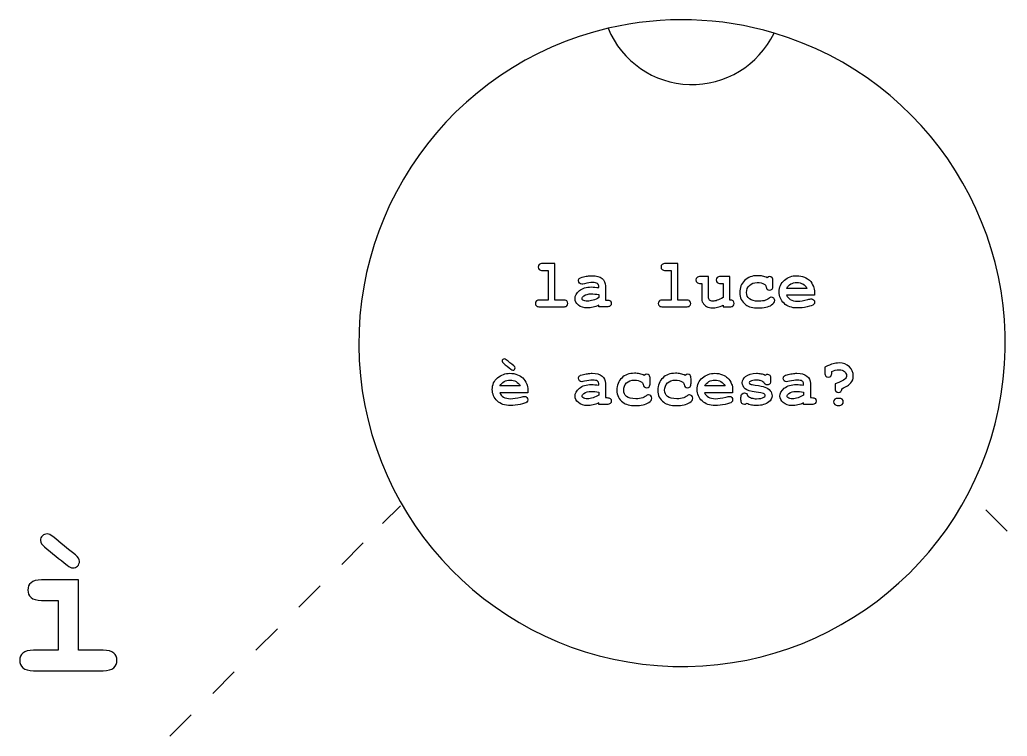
# Model space of a CAD drawing. Header units: millimetres. Extents: x 20 to 629, y 4 to 485.
# Drawn here: x 103.4 to 201.2, y 258.5 to 329.4 of the extents above; entities that cross this region are included whole.
import ezdxf

# ---------------------------------------------------------------- set-up
doc = ezdxf.new("R2010")
doc.units = ezdxf.units.MM
doc.header["$MEASUREMENT"] = 0
doc.layers.add('incisione', color=6, linetype='Continuous', true_color=0xff00ff)
doc.layers.add('taglio', color=178, linetype='Continuous', true_color=0x000000)

msp = doc.modelspace()

# ---------------------------------------------------------------- linework, layer by layer
at = {"layer": 'incisione'}
for points in [[(139.362, 279.575), (141.114, 281.328)], [(199.073, 280.927), (201.194, 278.806)], [(137.426, 277.64), (135.305, 275.518)], [(131.062, 271.276), (133.184, 273.397)], [(126.82, 267.033), (128.941, 269.154)], [(124.664, 264.877), (122.542, 262.756)], [(118.3, 258.513), (120.421, 260.634)]]:
    msp.add_lwpolyline(points, dxfattribs=at)
for points, knots in [([(156.422, 305.281), (156.422, 304.079), (156.422, 302.878), (156.422, 301.677), (156.693, 301.677), (156.964, 301.677), (157.234, 301.677), (157.397, 301.677), (157.513, 301.645), (157.583, 301.583), (157.652, 301.52), (157.686, 301.438), (157.686, 301.337), (157.686, 301.238), (157.652, 301.157), (157.583, 301.094), (157.513, 301.031), (157.397, 301), (157.234, 301), (156.468, 301), (155.701, 301), (154.934, 301), (154.771, 301), (154.655, 301.031), (154.586, 301.094), (154.517, 301.157), (154.482, 301.239), (154.482, 301.34), (154.482, 301.439), (154.517, 301.52), (154.586, 301.583), (154.655, 301.645), (154.771, 301.677), (154.934, 301.677), (155.205, 301.677), (155.475, 301.677), (155.746, 301.677), (155.746, 302.652), (155.746, 303.628), (155.746, 304.604), (155.564, 304.604), (155.383, 304.604), (155.201, 304.604), (155.041, 304.604), (154.925, 304.635), (154.855, 304.698), (154.784, 304.761), (154.749, 304.843), (154.749, 304.944), (154.749, 305.043), (154.784, 305.124), (154.853, 305.186), (154.922, 305.249), (155.039, 305.281), (155.201, 305.281), (155.608, 305.281), (156.015, 305.281), (156.422, 305.281)], [0, 0, 0, 0, 1, 1, 1, 2, 2, 2, 3, 3, 3, 4, 4, 4, 5, 5, 5, 6, 6, 6, 7, 7, 7, 8, 8, 8, 9, 9, 9, 10, 10, 10, 11, 11, 11, 12, 12, 12, 13, 13, 13, 14, 14, 14, 15, 15, 15, 16, 16, 16, 17, 17, 17, 18, 18, 18, 19, 19, 19, 19]), ([(168.591, 305.281), (168.591, 304.079), (168.591, 302.878), (168.591, 301.677), (168.861, 301.677), (169.132, 301.677), (169.403, 301.677), (169.565, 301.677), (169.682, 301.645), (169.751, 301.583), (169.82, 301.52), (169.855, 301.438), (169.855, 301.337), (169.855, 301.238), (169.82, 301.157), (169.751, 301.094), (169.682, 301.031), (169.565, 301), (169.403, 301), (168.636, 301), (167.869, 301), (167.102, 301), (166.939, 301), (166.823, 301.031), (166.754, 301.094), (166.685, 301.157), (166.65, 301.239), (166.65, 301.34), (166.65, 301.439), (166.685, 301.52), (166.754, 301.583), (166.823, 301.645), (166.939, 301.677), (167.102, 301.677), (167.373, 301.677), (167.644, 301.677), (167.914, 301.677), (167.914, 302.652), (167.914, 303.628), (167.914, 304.604), (167.733, 304.604), (167.551, 304.604), (167.37, 304.604), (167.209, 304.604), (167.094, 304.635), (167.023, 304.698), (166.953, 304.761), (166.917, 304.843), (166.917, 304.944), (166.917, 305.043), (166.952, 305.124), (167.021, 305.186), (167.091, 305.249), (167.207, 305.281), (167.37, 305.281), (167.777, 305.281), (168.184, 305.281), (168.591, 305.281)], [0, 0, 0, 0, 1, 1, 1, 2, 2, 2, 3, 3, 3, 4, 4, 4, 5, 5, 5, 6, 6, 6, 7, 7, 7, 8, 8, 8, 9, 9, 9, 10, 10, 10, 11, 11, 11, 12, 12, 12, 13, 13, 13, 14, 14, 14, 15, 15, 15, 16, 16, 16, 17, 17, 17, 18, 18, 18, 19, 19, 19, 19]), ([(160.749, 301), (161.013, 301), (161.277, 301), (161.541, 301), (161.704, 301), (161.82, 301.031), (161.889, 301.094), (161.959, 301.157), (161.993, 301.238), (161.993, 301.337), (161.993, 301.438), (161.959, 301.52), (161.889, 301.583), (161.82, 301.645), (161.704, 301.677), (161.541, 301.677), (161.503, 301.677), (161.464, 301.677), (161.426, 301.677), (161.426, 302.141), (161.426, 302.605), (161.426, 303.069), (161.426, 303.384), (161.31, 303.632), (161.078, 303.814), (160.845, 303.995), (160.519, 304.086), (160.099, 304.086), (159.958, 304.086), (159.801, 304.072), (159.627, 304.045), (159.453, 304.017), (159.283, 303.98), (159.116, 303.934), (158.99, 303.899), (158.908, 303.869), (158.868, 303.843), (158.828, 303.818), (158.798, 303.784), (158.776, 303.743), (158.754, 303.701), (158.743, 303.651), (158.743, 303.594), (158.743, 303.493), (158.774, 303.41), (158.837, 303.345), (158.899, 303.28), (158.976, 303.248), (159.066, 303.248), (159.132, 303.248), (159.224, 303.262), (159.343, 303.29), (159.662, 303.37), (159.922, 303.409), (160.122, 303.409), (160.366, 303.409), (160.532, 303.377), (160.619, 303.314), (160.706, 303.25), (160.749, 303.167), (160.749, 303.066), (160.749, 303.012), (160.749, 302.958), (160.749, 302.904), (160.481, 302.948), (160.244, 302.97), (160.04, 302.97), (159.529, 302.97), (159.129, 302.849), (158.84, 302.606), (158.551, 302.362), (158.406, 302.099), (158.406, 301.815), (158.406, 301.582), (158.519, 301.369), (158.746, 301.177), (158.972, 300.984), (159.267, 300.888), (159.63, 300.888), (159.798, 300.888), (159.983, 300.91), (160.188, 300.955), (160.393, 301.001), (160.58, 301.068), (160.749, 301.158), (160.749, 301.106), (160.749, 301.053), (160.749, 301)], [-29, -29, -29, -29, -28, -28, -28, -27, -27, -27, -26, -26, -26, -25, -25, -25, -24, -24, -24, -23, -23, -23, -22, -22, -22, -21, -21, -21, -20, -20, -20, -19, -19, -19, -18, -18, -18, -17, -17, -17, -16, -16, -16, -15, -15, -15, -14, -14, -14, -13, -13, -13, -12, -12, -12, -11, -11, -11, -10, -10, -10, -9, -9, -9, -8, -8, -8, -7, -7, -7, -6, -6, -6, -5, -5, -5, -4, -4, -4, -3, -3, -3, -2, -2, -2, -1, -1, -1, 0, 0, 0, 0]), ([(177.419, 303.875), (177.501, 303.952), (177.584, 303.99), (177.67, 303.99), (177.767, 303.99), (177.847, 303.955), (177.909, 303.886), (177.972, 303.817), (178.003, 303.702), (178.003, 303.541), (178.003, 303.396), (178.003, 303.251), (178.003, 303.106), (178.003, 302.943), (177.972, 302.827), (177.909, 302.759), (177.847, 302.691), (177.765, 302.657), (177.663, 302.657), (177.571, 302.657), (177.493, 302.683), (177.429, 302.736), (177.383, 302.776), (177.347, 302.856), (177.32, 302.979), (177.294, 303.101), (177.23, 303.191), (177.129, 303.251), (176.95, 303.356), (176.723, 303.409), (176.446, 303.409), (176.127, 303.409), (175.871, 303.316), (175.678, 303.129), (175.486, 302.942), (175.389, 302.705), (175.389, 302.419), (175.389, 302.155), (175.482, 301.947), (175.667, 301.794), (175.851, 301.641), (176.158, 301.564), (176.587, 301.564), (176.869, 301.564), (177.099, 301.593), (177.277, 301.65), (177.383, 301.685), (177.483, 301.745), (177.578, 301.83), (177.672, 301.915), (177.758, 301.957), (177.835, 301.957), (177.927, 301.957), (178.007, 301.923), (178.074, 301.855), (178.141, 301.787), (178.175, 301.706), (178.175, 301.614), (178.175, 301.464), (178.073, 301.322), (177.868, 301.188), (177.564, 300.988), (177.12, 300.888), (176.535, 300.888), (176.009, 300.888), (175.6, 300.997), (175.307, 301.215), (174.911, 301.507), (174.713, 301.908), (174.713, 302.416), (174.713, 302.898), (174.873, 303.296), (175.195, 303.612), (175.516, 303.928), (175.935, 304.086), (176.452, 304.086), (176.639, 304.086), (176.813, 304.068), (176.974, 304.033), (177.134, 303.998), (177.283, 303.945), (177.419, 303.875)], [0, 0, 0, 0, 1, 1, 1, 2, 2, 2, 3, 3, 3, 4, 4, 4, 5, 5, 5, 6, 6, 6, 7, 7, 7, 8, 8, 8, 9, 9, 9, 10, 10, 10, 11, 11, 11, 12, 12, 12, 13, 13, 13, 14, 14, 14, 15, 15, 15, 16, 16, 16, 17, 17, 17, 18, 18, 18, 19, 19, 19, 20, 20, 20, 21, 21, 21, 22, 22, 22, 23, 23, 23, 24, 24, 24, 25, 25, 25, 26, 26, 26, 27, 27, 27, 27]), ([(182.119, 302.155), (182.119, 302.251), (182.119, 302.347), (182.119, 302.442), (182.119, 302.662), (182.084, 302.856), (182.013, 303.023), (181.91, 303.263), (181.779, 303.464), (181.62, 303.627), (181.508, 303.739), (181.337, 303.844), (181.107, 303.941), (180.877, 304.037), (180.625, 304.086), (180.35, 304.086), (179.892, 304.086), (179.488, 303.937), (179.137, 303.639), (178.786, 303.34), (178.611, 302.954), (178.611, 302.479), (178.611, 302.032), (178.773, 301.656), (179.097, 301.35), (179.422, 301.044), (179.855, 300.891), (180.396, 300.891), (180.711, 300.891), (181.039, 300.928), (181.38, 301.002), (181.721, 301.075), (181.935, 301.153), (182.023, 301.234), (182.089, 301.296), (182.122, 301.371), (182.122, 301.459), (182.122, 301.556), (182.091, 301.636), (182.03, 301.7), (181.968, 301.763), (181.892, 301.795), (181.802, 301.795), (181.736, 301.795), (181.617, 301.773), (181.446, 301.729), (181.03, 301.622), (180.696, 301.568), (180.446, 301.568), (180.14, 301.568), (179.897, 301.622), (179.718, 301.729), (179.539, 301.837), (179.414, 301.979), (179.343, 302.155), (180.268, 302.155), (181.194, 302.155), (182.119, 302.155)], [-19, -19, -19, -19, -18, -18, -18, -17, -17, -17, -16, -16, -16, -15, -15, -15, -14, -14, -14, -13, -13, -13, -12, -12, -12, -11, -11, -11, -10, -10, -10, -9, -9, -9, -8, -8, -8, -7, -7, -7, -6, -6, -6, -5, -5, -5, -4, -4, -4, -3, -3, -3, -2, -2, -2, -1, -1, -1, 0, 0, 0, 0]), ([(173.746, 303.997), (173.746, 303.223), (173.746, 302.45), (173.746, 301.677), (173.889, 301.677), (173.994, 301.645), (174.063, 301.581), (174.131, 301.517), (174.165, 301.436), (174.165, 301.337), (174.165, 301.238), (174.13, 301.157), (174.061, 301.094), (173.992, 301.031), (173.876, 301), (173.713, 301), (173.498, 301), (173.284, 301), (173.069, 301), (173.069, 301.052), (173.069, 301.103), (173.069, 301.155), (172.876, 301.067), (172.691, 301.001), (172.515, 300.957), (172.339, 300.913), (172.172, 300.891), (172.013, 300.891), (171.791, 300.891), (171.598, 300.938), (171.436, 301.031), (171.273, 301.125), (171.144, 301.254), (171.05, 301.419), (170.981, 301.538), (170.947, 301.686), (170.947, 301.865), (170.947, 302.35), (170.947, 302.835), (170.947, 303.32), (170.909, 303.32), (170.87, 303.32), (170.832, 303.32), (170.669, 303.32), (170.553, 303.351), (170.483, 303.414), (170.414, 303.477), (170.38, 303.559), (170.38, 303.66), (170.38, 303.759), (170.414, 303.84), (170.483, 303.903), (170.553, 303.965), (170.669, 303.997), (170.832, 303.997), (171.096, 303.997), (171.36, 303.997), (171.624, 303.997), (171.624, 303.326), (171.624, 302.655), (171.624, 301.983), (171.624, 301.84), (171.658, 301.735), (171.728, 301.668), (171.797, 301.601), (171.903, 301.568), (172.046, 301.568), (172.183, 301.568), (172.329, 301.595), (172.487, 301.649), (172.644, 301.702), (172.838, 301.8), (173.069, 301.941), (173.069, 302.4), (173.069, 302.86), (173.069, 303.32), (172.988, 303.32), (172.906, 303.32), (172.825, 303.32), (172.662, 303.32), (172.546, 303.351), (172.477, 303.414), (172.408, 303.477), (172.373, 303.559), (172.373, 303.66), (172.373, 303.759), (172.408, 303.84), (172.477, 303.903), (172.546, 303.965), (172.662, 303.997), (172.825, 303.997), (173.132, 303.997), (173.439, 303.997), (173.746, 303.997)], [0, 0, 0, 0, 1, 1, 1, 2, 2, 2, 3, 3, 3, 4, 4, 4, 5, 5, 5, 6, 6, 6, 7, 7, 7, 8, 8, 8, 9, 9, 9, 10, 10, 10, 11, 11, 11, 12, 12, 12, 13, 13, 13, 14, 14, 14, 15, 15, 15, 16, 16, 16, 17, 17, 17, 18, 18, 18, 19, 19, 19, 20, 20, 20, 21, 21, 21, 22, 22, 22, 23, 23, 23, 24, 24, 24, 25, 25, 25, 26, 26, 26, 27, 27, 27, 28, 28, 28, 29, 29, 29, 30, 30, 30, 31, 31, 31, 31]), ([(181.37, 302.832), (181.266, 303.025), (181.131, 303.17), (180.964, 303.266), (180.796, 303.361), (180.597, 303.409), (180.366, 303.409), (180.138, 303.409), (179.939, 303.361), (179.772, 303.266), (179.605, 303.17), (179.469, 303.025), (179.363, 302.832), (180.032, 302.832), (180.701, 302.832), (181.37, 302.832)], [0, 0, 0, 0, 1, 1, 1, 2, 2, 2, 3, 3, 3, 4, 4, 4, 5, 5, 5, 5]), ([(160.749, 302.211), (160.479, 302.264), (160.229, 302.29), (160, 302.29), (159.725, 302.29), (159.488, 302.223), (159.29, 302.089), (159.167, 302.003), (159.106, 301.916), (159.106, 301.828), (159.106, 301.765), (159.135, 301.713), (159.195, 301.673), (159.305, 301.601), (159.455, 301.564), (159.647, 301.564), (159.81, 301.564), (159.994, 301.596), (160.2, 301.66), (160.405, 301.724), (160.589, 301.811), (160.749, 301.921), (160.749, 302.018), (160.749, 302.114), (160.749, 302.211)], [0, 0, 0, 0, 1, 1, 1, 2, 2, 2, 3, 3, 3, 4, 4, 4, 5, 5, 5, 6, 6, 6, 7, 7, 7, 8, 8, 8, 8]), ([(151.594, 295.767), (151.842, 295.565), (152.089, 295.364), (152.337, 295.163), (152.427, 295.092), (152.472, 295.022), (152.472, 294.951), (152.472, 294.89), (152.45, 294.838), (152.408, 294.796), (152.365, 294.755), (152.312, 294.734), (152.251, 294.734), (152.2, 294.734), (152.138, 294.763), (152.063, 294.823), (151.814, 295.024), (151.565, 295.225), (151.317, 295.427), (151.229, 295.497), (151.185, 295.567), (151.185, 295.638), (151.185, 295.7), (151.206, 295.751), (151.249, 295.793), (151.292, 295.835), (151.344, 295.856), (151.406, 295.856), (151.457, 295.856), (151.519, 295.826), (151.594, 295.767)], [0, 0, 0, 0, 1, 1, 1, 2, 2, 2, 3, 3, 3, 4, 4, 4, 5, 5, 5, 6, 6, 6, 7, 7, 7, 8, 8, 8, 9, 9, 9, 10, 10, 10, 10]), ([(184.822, 292.905), (184.809, 292.778), (184.772, 292.685), (184.711, 292.626), (184.651, 292.568), (184.574, 292.539), (184.482, 292.539), (184.383, 292.539), (184.302, 292.574), (184.239, 292.643), (184.177, 292.712), (184.145, 292.828), (184.145, 292.991), (184.145, 293.118), (184.145, 293.244), (184.145, 293.371), (184.68, 293.575), (185.002, 293.733), (185.112, 293.843), (185.222, 293.953), (185.277, 294.065), (185.277, 294.179), (185.277, 294.34), (185.213, 294.478), (185.084, 294.595), (184.955, 294.712), (184.773, 294.77), (184.538, 294.77), (184.289, 294.77), (184.05, 294.713), (183.818, 294.598), (183.818, 294.565), (183.818, 294.532), (183.818, 294.499), (183.818, 294.339), (183.787, 294.224), (183.724, 294.154), (183.662, 294.085), (183.58, 294.05), (183.479, 294.05), (183.38, 294.05), (183.299, 294.085), (183.236, 294.153), (183.173, 294.221), (183.142, 294.336), (183.142, 294.499), (183.142, 294.681), (183.142, 294.862), (183.142, 295.044), (183.487, 295.207), (183.756, 295.314), (183.947, 295.367), (184.139, 295.42), (184.337, 295.446), (184.541, 295.446), (184.968, 295.446), (185.31, 295.323), (185.568, 295.077), (185.825, 294.83), (185.954, 294.521), (185.954, 294.149), (185.954, 293.885), (185.876, 293.661), (185.721, 293.476), (185.566, 293.291), (185.266, 293.101), (184.822, 292.905)], [0, 0, 0, 0, 1, 1, 1, 2, 2, 2, 3, 3, 3, 4, 4, 4, 5, 5, 5, 6, 6, 6, 7, 7, 7, 8, 8, 8, 9, 9, 9, 10, 10, 10, 11, 11, 11, 12, 12, 12, 13, 13, 13, 14, 14, 14, 15, 15, 15, 16, 16, 16, 17, 17, 17, 18, 18, 18, 19, 19, 19, 20, 20, 20, 21, 21, 21, 22, 22, 22, 22]), ([(153.726, 292.499), (153.726, 292.595), (153.726, 292.691), (153.726, 292.786), (153.726, 293.006), (153.691, 293.2), (153.62, 293.367), (153.517, 293.607), (153.386, 293.808), (153.228, 293.971), (153.116, 294.083), (152.944, 294.188), (152.715, 294.285), (152.485, 294.382), (152.232, 294.43), (151.957, 294.43), (151.499, 294.43), (151.095, 294.281), (150.744, 293.983), (150.393, 293.685), (150.218, 293.298), (150.218, 292.823), (150.218, 292.376), (150.38, 292), (150.705, 291.694), (151.029, 291.388), (151.462, 291.235), (152.003, 291.235), (152.318, 291.235), (152.646, 291.272), (152.987, 291.346), (153.328, 291.42), (153.542, 291.497), (153.63, 291.579), (153.696, 291.64), (153.729, 291.715), (153.729, 291.803), (153.729, 291.9), (153.699, 291.98), (153.637, 292.044), (153.575, 292.108), (153.499, 292.14), (153.409, 292.14), (153.343, 292.14), (153.224, 292.118), (153.053, 292.074), (152.637, 291.966), (152.304, 291.912), (152.053, 291.912), (151.747, 291.912), (151.504, 291.966), (151.325, 292.074), (151.146, 292.181), (151.021, 292.323), (150.95, 292.499), (151.876, 292.499), (152.801, 292.499), (153.726, 292.499)], [-19, -19, -19, -19, -18, -18, -18, -17, -17, -17, -16, -16, -16, -15, -15, -15, -14, -14, -14, -13, -13, -13, -12, -12, -12, -11, -11, -11, -10, -10, -10, -9, -9, -9, -8, -8, -8, -7, -7, -7, -6, -6, -6, -5, -5, -5, -4, -4, -4, -3, -3, -3, -2, -2, -2, -1, -1, -1, 0, 0, 0, 0]), ([(160.749, 291.344), (161.013, 291.344), (161.277, 291.344), (161.541, 291.344), (161.704, 291.344), (161.82, 291.376), (161.889, 291.438), (161.959, 291.501), (161.993, 291.582), (161.993, 291.681), (161.993, 291.782), (161.959, 291.864), (161.889, 291.927), (161.82, 291.989), (161.704, 292.021), (161.541, 292.021), (161.503, 292.021), (161.464, 292.021), (161.426, 292.021), (161.426, 292.485), (161.426, 292.949), (161.426, 293.413), (161.426, 293.728), (161.31, 293.976), (161.078, 294.158), (160.845, 294.339), (160.519, 294.43), (160.099, 294.43), (159.958, 294.43), (159.801, 294.416), (159.627, 294.389), (159.453, 294.361), (159.283, 294.324), (159.116, 294.278), (158.99, 294.243), (158.908, 294.213), (158.868, 294.187), (158.828, 294.162), (158.798, 294.129), (158.776, 294.087), (158.754, 294.045), (158.743, 293.995), (158.743, 293.938), (158.743, 293.837), (158.774, 293.754), (158.837, 293.689), (158.899, 293.624), (158.976, 293.592), (159.066, 293.592), (159.132, 293.592), (159.224, 293.606), (159.343, 293.635), (159.662, 293.714), (159.922, 293.753), (160.122, 293.753), (160.366, 293.753), (160.532, 293.722), (160.619, 293.658), (160.706, 293.594), (160.749, 293.511), (160.749, 293.41), (160.749, 293.356), (160.749, 293.302), (160.749, 293.248), (160.481, 293.292), (160.244, 293.314), (160.04, 293.314), (159.529, 293.314), (159.129, 293.193), (158.84, 292.95), (158.551, 292.707), (158.406, 292.443), (158.406, 292.159), (158.406, 291.926), (158.519, 291.713), (158.746, 291.521), (158.972, 291.328), (159.267, 291.232), (159.63, 291.232), (159.798, 291.232), (159.983, 291.255), (160.188, 291.3), (160.393, 291.345), (160.58, 291.412), (160.749, 291.503), (160.749, 291.45), (160.749, 291.397), (160.749, 291.344)], [-29, -29, -29, -29, -28, -28, -28, -27, -27, -27, -26, -26, -26, -25, -25, -25, -24, -24, -24, -23, -23, -23, -22, -22, -22, -21, -21, -21, -20, -20, -20, -19, -19, -19, -18, -18, -18, -17, -17, -17, -16, -16, -16, -15, -15, -15, -14, -14, -14, -13, -13, -13, -12, -12, -12, -11, -11, -11, -10, -10, -10, -9, -9, -9, -8, -8, -8, -7, -7, -7, -6, -6, -6, -5, -5, -5, -4, -4, -4, -3, -3, -3, -2, -2, -2, -1, -1, -1, 0, 0, 0, 0]), ([(165.251, 294.219), (165.332, 294.296), (165.416, 294.334), (165.502, 294.334), (165.598, 294.334), (165.678, 294.3), (165.741, 294.23), (165.804, 294.161), (165.835, 294.046), (165.835, 293.885), (165.835, 293.74), (165.835, 293.595), (165.835, 293.45), (165.835, 293.287), (165.804, 293.171), (165.741, 293.103), (165.678, 293.035), (165.596, 293.001), (165.495, 293.001), (165.403, 293.001), (165.325, 293.027), (165.261, 293.08), (165.215, 293.12), (165.178, 293.201), (165.152, 293.323), (165.125, 293.445), (165.062, 293.536), (164.96, 293.595), (164.782, 293.701), (164.554, 293.753), (164.277, 293.753), (163.958, 293.753), (163.702, 293.66), (163.51, 293.473), (163.317, 293.286), (163.221, 293.049), (163.221, 292.763), (163.221, 292.499), (163.314, 292.291), (163.498, 292.138), (163.683, 291.985), (163.99, 291.909), (164.419, 291.909), (164.701, 291.909), (164.931, 291.937), (165.109, 291.994), (165.215, 292.03), (165.315, 292.09), (165.409, 292.174), (165.504, 292.259), (165.59, 292.301), (165.667, 292.301), (165.759, 292.301), (165.839, 292.267), (165.906, 292.199), (165.973, 292.131), (166.007, 292.05), (166.007, 291.958), (166.007, 291.808), (165.904, 291.667), (165.7, 291.532), (165.396, 291.332), (164.952, 291.232), (164.366, 291.232), (163.84, 291.232), (163.431, 291.341), (163.139, 291.559), (162.743, 291.851), (162.545, 292.252), (162.545, 292.76), (162.545, 293.242), (162.705, 293.641), (163.026, 293.956), (163.348, 294.272), (163.767, 294.43), (164.284, 294.43), (164.471, 294.43), (164.645, 294.412), (164.805, 294.377), (164.966, 294.342), (165.114, 294.289), (165.251, 294.219)], [0, 0, 0, 0, 1, 1, 1, 2, 2, 2, 3, 3, 3, 4, 4, 4, 5, 5, 5, 6, 6, 6, 7, 7, 7, 8, 8, 8, 9, 9, 9, 10, 10, 10, 11, 11, 11, 12, 12, 12, 13, 13, 13, 14, 14, 14, 15, 15, 15, 16, 16, 16, 17, 17, 17, 18, 18, 18, 19, 19, 19, 20, 20, 20, 21, 21, 21, 22, 22, 22, 23, 23, 23, 24, 24, 24, 25, 25, 25, 26, 26, 26, 27, 27, 27, 27]), ([(169.307, 294.219), (169.388, 294.296), (169.472, 294.334), (169.558, 294.334), (169.655, 294.334), (169.734, 294.3), (169.797, 294.23), (169.86, 294.161), (169.891, 294.046), (169.891, 293.885), (169.891, 293.74), (169.891, 293.595), (169.891, 293.45), (169.891, 293.287), (169.86, 293.171), (169.797, 293.103), (169.734, 293.035), (169.652, 293.001), (169.551, 293.001), (169.459, 293.001), (169.381, 293.027), (169.317, 293.08), (169.271, 293.12), (169.234, 293.201), (169.208, 293.323), (169.182, 293.445), (169.118, 293.536), (169.017, 293.595), (168.838, 293.701), (168.611, 293.753), (168.333, 293.753), (168.014, 293.753), (167.759, 293.66), (167.566, 293.473), (167.373, 293.286), (167.277, 293.049), (167.277, 292.763), (167.277, 292.499), (167.37, 292.291), (167.554, 292.138), (167.739, 291.985), (168.046, 291.909), (168.475, 291.909), (168.757, 291.909), (168.987, 291.937), (169.165, 291.994), (169.271, 292.03), (169.371, 292.09), (169.465, 292.174), (169.56, 292.259), (169.646, 292.301), (169.723, 292.301), (169.815, 292.301), (169.895, 292.267), (169.962, 292.199), (170.029, 292.131), (170.063, 292.05), (170.063, 291.958), (170.063, 291.808), (169.96, 291.667), (169.756, 291.532), (169.452, 291.332), (169.008, 291.232), (168.422, 291.232), (167.897, 291.232), (167.487, 291.341), (167.195, 291.559), (166.799, 291.851), (166.601, 292.252), (166.601, 292.76), (166.601, 293.242), (166.761, 293.641), (167.083, 293.956), (167.404, 294.272), (167.823, 294.43), (168.34, 294.43), (168.527, 294.43), (168.701, 294.412), (168.861, 294.377), (169.022, 294.342), (169.171, 294.289), (169.307, 294.219)], [0, 0, 0, 0, 1, 1, 1, 2, 2, 2, 3, 3, 3, 4, 4, 4, 5, 5, 5, 6, 6, 6, 7, 7, 7, 8, 8, 8, 9, 9, 9, 10, 10, 10, 11, 11, 11, 12, 12, 12, 13, 13, 13, 14, 14, 14, 15, 15, 15, 16, 16, 16, 17, 17, 17, 18, 18, 18, 19, 19, 19, 20, 20, 20, 21, 21, 21, 22, 22, 22, 23, 23, 23, 24, 24, 24, 25, 25, 25, 26, 26, 26, 27, 27, 27, 27]), ([(174.007, 292.499), (174.007, 292.595), (174.007, 292.691), (174.007, 292.786), (174.007, 293.006), (173.971, 293.2), (173.901, 293.367), (173.798, 293.607), (173.667, 293.808), (173.508, 293.971), (173.396, 294.083), (173.225, 294.188), (172.995, 294.285), (172.765, 294.382), (172.513, 294.43), (172.238, 294.43), (171.78, 294.43), (171.376, 294.281), (171.025, 293.983), (170.674, 293.685), (170.498, 293.298), (170.498, 292.823), (170.498, 292.376), (170.661, 292), (170.985, 291.694), (171.31, 291.388), (171.743, 291.235), (172.284, 291.235), (172.598, 291.235), (172.926, 291.272), (173.267, 291.346), (173.608, 291.42), (173.823, 291.497), (173.911, 291.579), (173.977, 291.64), (174.01, 291.715), (174.01, 291.803), (174.01, 291.9), (173.979, 291.98), (173.917, 292.044), (173.856, 292.108), (173.78, 292.14), (173.69, 292.14), (173.624, 292.14), (173.505, 292.118), (173.333, 292.074), (172.917, 291.966), (172.584, 291.912), (172.333, 291.912), (172.028, 291.912), (171.785, 291.966), (171.606, 292.074), (171.426, 292.181), (171.301, 292.323), (171.231, 292.499), (172.156, 292.499), (173.081, 292.499), (174.007, 292.499)], [-19, -19, -19, -19, -18, -18, -18, -17, -17, -17, -16, -16, -16, -15, -15, -15, -14, -14, -14, -13, -13, -13, -12, -12, -12, -11, -11, -11, -10, -10, -10, -9, -9, -9, -8, -8, -8, -7, -7, -7, -6, -6, -6, -5, -5, -5, -4, -4, -4, -3, -3, -3, -2, -2, -2, -1, -1, -1, 0, 0, 0, 0]), ([(177.096, 293.549), (177.113, 293.465), (177.153, 293.398), (177.215, 293.347), (177.276, 293.297), (177.348, 293.272), (177.429, 293.272), (177.55, 293.272), (177.646, 293.322), (177.716, 293.423), (177.751, 293.476), (177.769, 293.576), (177.769, 293.724), (177.769, 293.779), (177.769, 293.834), (177.769, 293.889), (177.769, 294.052), (177.738, 294.168), (177.677, 294.237), (177.615, 294.306), (177.538, 294.341), (177.446, 294.341), (177.415, 294.341), (177.381, 294.333), (177.345, 294.318), (177.309, 294.302), (177.27, 294.279), (177.228, 294.248), (177.096, 294.31), (176.958, 294.356), (176.814, 294.385), (176.669, 294.415), (176.519, 294.43), (176.363, 294.43), (175.914, 294.43), (175.551, 294.32), (175.274, 294.1), (175.069, 293.939), (174.967, 293.738), (174.967, 293.496), (174.967, 293.261), (175.058, 293.063), (175.241, 292.902), (175.424, 292.739), (175.787, 292.629), (176.33, 292.572), (176.695, 292.532), (176.936, 292.484), (177.053, 292.427), (177.169, 292.369), (177.228, 292.297), (177.228, 292.209), (177.228, 292.156), (177.187, 292.105), (177.106, 292.057), (176.934, 291.96), (176.693, 291.912), (176.383, 291.912), (176.194, 291.912), (176.026, 291.934), (175.881, 291.979), (175.736, 292.025), (175.612, 292.091), (175.508, 292.179), (175.477, 292.289), (175.435, 292.367), (175.38, 292.412), (175.325, 292.457), (175.256, 292.479), (175.175, 292.479), (175.074, 292.479), (174.992, 292.445), (174.929, 292.376), (174.866, 292.306), (174.835, 292.19), (174.835, 292.027), (174.835, 291.951), (174.835, 291.876), (174.835, 291.8), (174.835, 291.637), (174.866, 291.521), (174.929, 291.451), (174.992, 291.382), (175.076, 291.347), (175.182, 291.347), (175.221, 291.347), (175.26, 291.355), (175.297, 291.371), (175.334, 291.386), (175.37, 291.408), (175.403, 291.437), (175.541, 291.371), (175.694, 291.321), (175.86, 291.286), (176.026, 291.252), (176.207, 291.235), (176.403, 291.235), (176.891, 291.235), (177.288, 291.353), (177.594, 291.588), (177.807, 291.751), (177.914, 291.954), (177.914, 292.196), (177.914, 292.374), (177.851, 292.543), (177.726, 292.704), (177.601, 292.865), (177.422, 292.986), (177.191, 293.067), (177.015, 293.129), (176.703, 293.19), (176.254, 293.252), (176.01, 293.285), (175.853, 293.319), (175.782, 293.354), (175.69, 293.402), (175.644, 293.452), (175.644, 293.503), (175.644, 293.547), (175.678, 293.587), (175.746, 293.625), (175.9, 293.711), (176.108, 293.753), (176.37, 293.753), (176.502, 293.753), (176.628, 293.736), (176.749, 293.702), (176.87, 293.668), (176.986, 293.617), (177.096, 293.549)], [-43, -43, -43, -43, -42, -42, -42, -41, -41, -41, -40, -40, -40, -39, -39, -39, -38, -38, -38, -37, -37, -37, -36, -36, -36, -35, -35, -35, -34, -34, -34, -33, -33, -33, -32, -32, -32, -31, -31, -31, -30, -30, -30, -29, -29, -29, -28, -28, -28, -27, -27, -27, -26, -26, -26, -25, -25, -25, -24, -24, -24, -23, -23, -23, -22, -22, -22, -21, -21, -21, -20, -20, -20, -19, -19, -19, -18, -18, -18, -17, -17, -17, -16, -16, -16, -15, -15, -15, -14, -14, -14, -13, -13, -13, -12, -12, -12, -11, -11, -11, -10, -10, -10, -9, -9, -9, -8, -8, -8, -7, -7, -7, -6, -6, -6, -5, -5, -5, -4, -4, -4, -3, -3, -3, -2, -2, -2, -1, -1, -1, 0, 0, 0, 0]), ([(181.03, 291.344), (181.294, 291.344), (181.558, 291.344), (181.822, 291.344), (181.985, 291.344), (182.101, 291.376), (182.17, 291.438), (182.239, 291.501), (182.274, 291.582), (182.274, 291.681), (182.274, 291.782), (182.239, 291.864), (182.17, 291.927), (182.101, 291.989), (181.985, 292.021), (181.822, 292.021), (181.783, 292.021), (181.745, 292.021), (181.706, 292.021), (181.706, 292.485), (181.706, 292.949), (181.706, 293.413), (181.706, 293.728), (181.59, 293.976), (181.358, 294.158), (181.126, 294.339), (180.8, 294.43), (180.38, 294.43), (180.239, 294.43), (180.081, 294.416), (179.908, 294.389), (179.734, 294.361), (179.563, 294.324), (179.396, 294.278), (179.271, 294.243), (179.188, 294.213), (179.149, 294.187), (179.109, 294.162), (179.078, 294.129), (179.056, 294.087), (179.034, 294.045), (179.023, 293.995), (179.023, 293.938), (179.023, 293.837), (179.054, 293.754), (179.117, 293.689), (179.18, 293.624), (179.256, 293.592), (179.347, 293.592), (179.413, 293.592), (179.505, 293.606), (179.624, 293.635), (179.943, 293.714), (180.202, 293.753), (180.403, 293.753), (180.647, 293.753), (180.812, 293.722), (180.899, 293.658), (180.986, 293.594), (181.03, 293.511), (181.03, 293.41), (181.03, 293.356), (181.03, 293.302), (181.03, 293.248), (180.761, 293.292), (180.525, 293.314), (180.32, 293.314), (179.81, 293.314), (179.41, 293.193), (179.12, 292.95), (178.831, 292.707), (178.686, 292.443), (178.686, 292.159), (178.686, 291.926), (178.8, 291.713), (179.026, 291.521), (179.253, 291.328), (179.548, 291.232), (179.911, 291.232), (180.078, 291.232), (180.264, 291.255), (180.469, 291.3), (180.673, 291.345), (180.86, 291.412), (181.03, 291.503), (181.03, 291.45), (181.03, 291.397), (181.03, 291.344)], [-29, -29, -29, -29, -28, -28, -28, -27, -27, -27, -26, -26, -26, -25, -25, -25, -24, -24, -24, -23, -23, -23, -22, -22, -22, -21, -21, -21, -20, -20, -20, -19, -19, -19, -18, -18, -18, -17, -17, -17, -16, -16, -16, -15, -15, -15, -14, -14, -14, -13, -13, -13, -12, -12, -12, -11, -11, -11, -10, -10, -10, -9, -9, -9, -8, -8, -8, -7, -7, -7, -6, -6, -6, -5, -5, -5, -4, -4, -4, -3, -3, -3, -2, -2, -2, -1, -1, -1, 0, 0, 0, 0]), ([(152.977, 293.176), (152.873, 293.369), (152.738, 293.514), (152.571, 293.61), (152.404, 293.706), (152.205, 293.753), (151.974, 293.753), (151.745, 293.753), (151.547, 293.706), (151.38, 293.61), (151.212, 293.514), (151.076, 293.369), (150.97, 293.176), (151.639, 293.176), (152.308, 293.176), (152.977, 293.176)], [0, 0, 0, 0, 1, 1, 1, 2, 2, 2, 3, 3, 3, 4, 4, 4, 5, 5, 5, 5]), ([(173.257, 293.176), (173.154, 293.369), (173.019, 293.514), (172.851, 293.61), (172.684, 293.706), (172.485, 293.753), (172.254, 293.753), (172.025, 293.753), (171.827, 293.706), (171.66, 293.61), (171.493, 293.514), (171.356, 293.369), (171.251, 293.176), (171.92, 293.176), (172.589, 293.176), (173.257, 293.176)], [0, 0, 0, 0, 1, 1, 1, 2, 2, 2, 3, 3, 3, 4, 4, 4, 5, 5, 5, 5]), ([(160.749, 292.555), (160.479, 292.608), (160.229, 292.635), (160, 292.635), (159.725, 292.635), (159.488, 292.568), (159.29, 292.433), (159.167, 292.347), (159.106, 292.261), (159.106, 292.173), (159.106, 292.109), (159.135, 292.057), (159.195, 292.017), (159.305, 291.945), (159.455, 291.909), (159.647, 291.909), (159.81, 291.909), (159.994, 291.94), (160.2, 292.004), (160.405, 292.068), (160.589, 292.155), (160.749, 292.265), (160.749, 292.362), (160.749, 292.459), (160.749, 292.555)], [0, 0, 0, 0, 1, 1, 1, 2, 2, 2, 3, 3, 3, 4, 4, 4, 5, 5, 5, 6, 6, 6, 7, 7, 7, 8, 8, 8, 8]), ([(181.03, 292.555), (180.759, 292.608), (180.509, 292.635), (180.281, 292.635), (180.005, 292.635), (179.769, 292.568), (179.571, 292.433), (179.448, 292.347), (179.386, 292.261), (179.386, 292.173), (179.386, 292.109), (179.416, 292.057), (179.475, 292.017), (179.585, 291.945), (179.736, 291.909), (179.927, 291.909), (180.09, 291.909), (180.274, 291.94), (180.48, 292.004), (180.686, 292.068), (180.869, 292.155), (181.03, 292.265), (181.03, 292.362), (181.03, 292.459), (181.03, 292.555)], [0, 0, 0, 0, 1, 1, 1, 2, 2, 2, 3, 3, 3, 4, 4, 4, 5, 5, 5, 6, 6, 6, 7, 7, 7, 8, 8, 8, 8]), ([(184.964, 291.598), (184.964, 291.495), (184.927, 291.411), (184.853, 291.346), (184.779, 291.281), (184.657, 291.248), (184.485, 291.248), (184.314, 291.248), (184.191, 291.281), (184.117, 291.346), (184.043, 291.411), (184.007, 291.495), (184.007, 291.598), (184.007, 291.702), (184.043, 291.786), (184.116, 291.851), (184.188, 291.916), (184.311, 291.948), (184.485, 291.948), (184.657, 291.948), (184.779, 291.916), (184.853, 291.851), (184.927, 291.786), (184.964, 291.702), (184.964, 291.598)], [0, 0, 0, 0, 1, 1, 1, 2, 2, 2, 3, 3, 3, 4, 4, 4, 5, 5, 5, 6, 6, 6, 7, 7, 7, 8, 8, 8, 8]), ([(106.713, 278.267), (107.455, 277.663), (108.198, 277.059), (108.941, 276.455), (109.211, 276.244), (109.347, 276.033), (109.347, 275.822), (109.347, 275.637), (109.282, 275.482), (109.153, 275.356), (109.025, 275.231), (108.868, 275.168), (108.683, 275.168), (108.531, 275.168), (108.343, 275.257), (108.119, 275.436), (107.373, 276.04), (106.627, 276.644), (105.881, 277.248), (105.617, 277.459), (105.485, 277.67), (105.485, 277.881), (105.485, 278.066), (105.55, 278.221), (105.678, 278.347), (105.807, 278.472), (105.964, 278.535), (106.149, 278.535), (106.3, 278.535), (106.488, 278.446), (106.713, 278.267)], [0, 0, 0, 0, 1, 1, 1, 2, 2, 2, 3, 3, 3, 4, 4, 4, 5, 5, 5, 6, 6, 6, 7, 7, 7, 8, 8, 8, 9, 9, 9, 10, 10, 10, 10]), ([(109.257, 273.99), (109.257, 271.67), (109.257, 269.35), (109.257, 267.03), (110.069, 267.03), (110.881, 267.03), (111.693, 267.03), (112.182, 267.03), (112.53, 266.936), (112.738, 266.748), (112.946, 266.559), (113.05, 266.314), (113.05, 266.01), (113.05, 265.713), (112.946, 265.47), (112.738, 265.282), (112.53, 265.094), (112.182, 265), (111.693, 265), (109.393, 265), (107.092, 265), (104.792, 265), (104.304, 265), (103.955, 265.094), (103.748, 265.282), (103.54, 265.47), (103.436, 265.716), (103.436, 266.02), (103.436, 266.317), (103.54, 266.559), (103.748, 266.748), (103.955, 266.936), (104.304, 267.03), (104.792, 267.03), (105.604, 267.03), (106.416, 267.03), (107.228, 267.03), (107.228, 268.673), (107.228, 270.317), (107.228, 271.96), (106.683, 271.96), (106.139, 271.96), (105.594, 271.96), (105.112, 271.96), (104.766, 272.054), (104.554, 272.243), (104.343, 272.431), (104.238, 272.677), (104.238, 272.98), (104.238, 273.277), (104.342, 273.52), (104.55, 273.708), (104.757, 273.896), (105.106, 273.99), (105.594, 273.99), (106.815, 273.99), (108.036, 273.99), (109.257, 273.99)], [0, 0, 0, 0, 1, 1, 1, 2, 2, 2, 3, 3, 3, 4, 4, 4, 5, 5, 5, 6, 6, 6, 7, 7, 7, 8, 8, 8, 9, 9, 9, 10, 10, 10, 11, 11, 11, 12, 12, 12, 13, 13, 13, 14, 14, 14, 15, 15, 15, 16, 16, 16, 17, 17, 17, 18, 18, 18, 19, 19, 19, 19])]:
    msp.add_open_spline(points, degree=3, knots=knots, dxfattribs=at)
at = {"layer": 'taglio'}
for centre, radius, start, end in [((169, 297.41), 32, 103.2187, 73.4694), ((169, 297.41), 32, 73.4694, 103.2187), ((170, 332), 9, 202.45871, 334.22939)]:
    msp.add_arc(centre, radius, start, end, dxfattribs=at)

doc.saveas('drawing.dxf')
